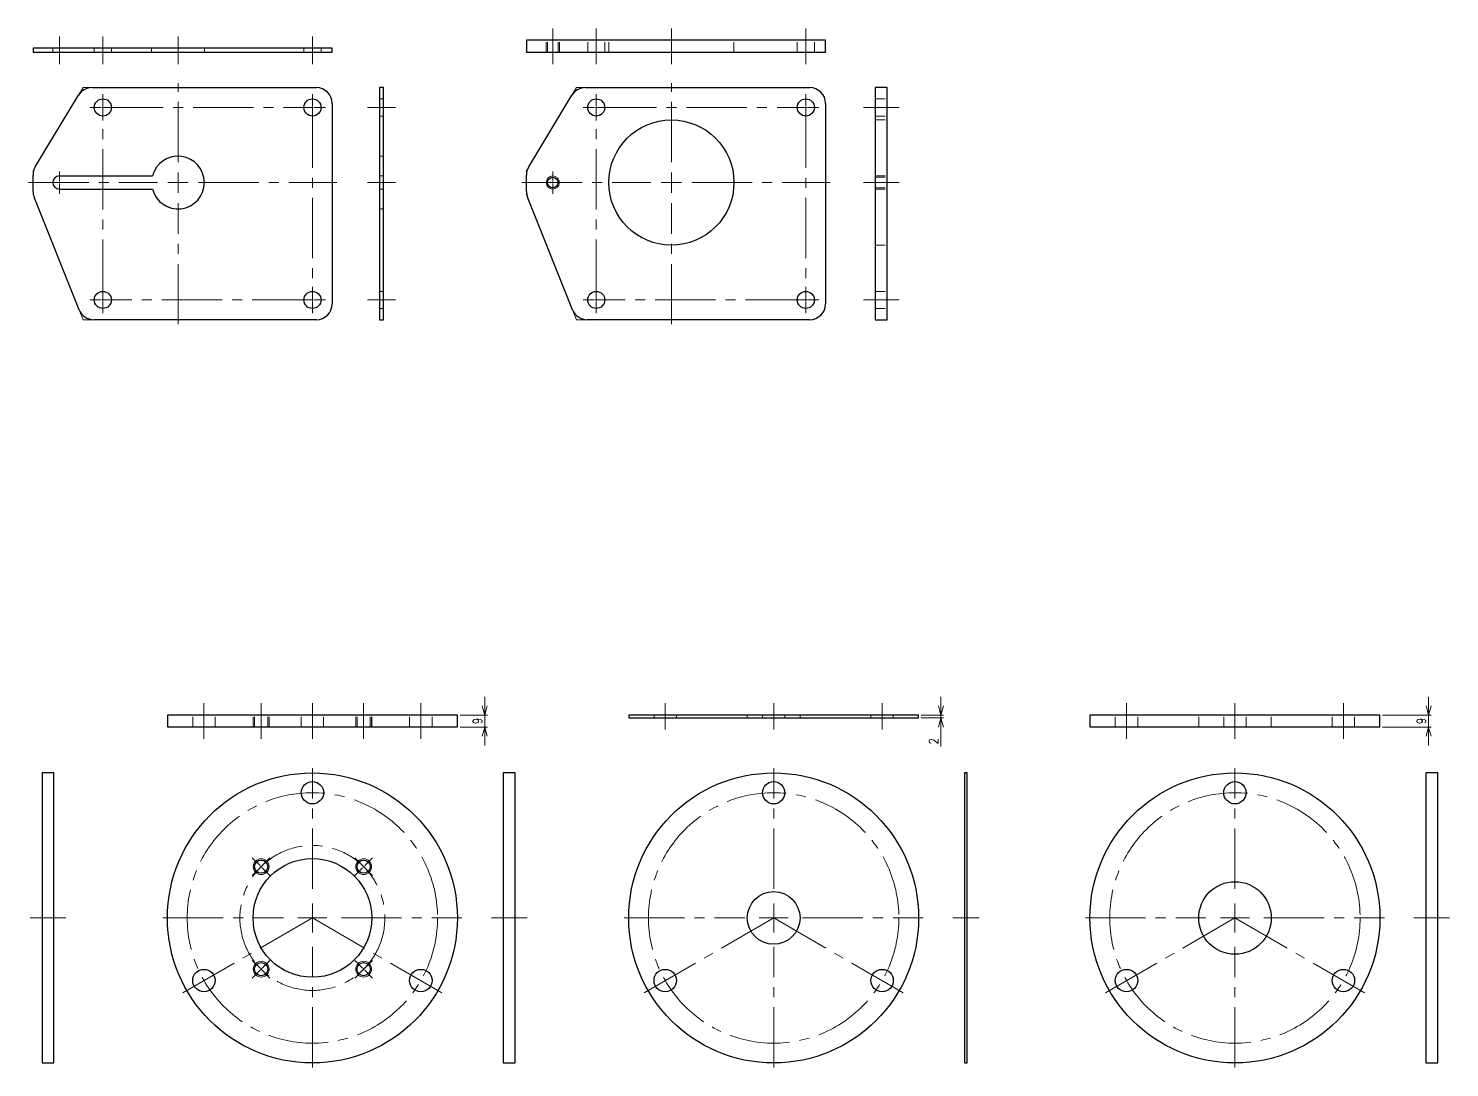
# Model space of a CAD drawing. Header units: millimetres. Extents: x 0 to 38884, y -3675 to 8056.
# Drawn here: x 29279 to 30357, y 6715 to 7504 of the extents above; entities that cross this region are included whole.
import ezdxf

# ---------------------------------------------------------------- set-up
doc = ezdxf.new("R2010")
doc.units = ezdxf.units.MM
doc.header["$LTSCALE"] = 2.4
doc.header["$PDMODE"] = 99
doc.header["$PDSIZE"] = 1
doc.linetypes.add('CENTER2', pattern=[28.575, 19.05, -3.175, 3.175, -3.175])
doc.linetypes.add('HIDDEN2', pattern=[4.7625, 3.175, -1.5875])
for name, color, linetype, lineweight in [('02_細線', 5, 'Continuous', 13), ('03_かくれ線', 6, 'HIDDEN2', 13), ('04_中心線', 1, 'CENTER2', 9), ('07_寸法線', 3, 'Continuous', 9)]:
    doc.layers.add(name, color=color, linetype=linetype, lineweight=lineweight)
doc.layers.add('10_補助線', color=8, linetype='Continuous', lineweight=13, plot=False)
doc.styles.add('寸法用', font='simplex.shx', dxfattribs={"width": 0.8, "bigfont": '@extfont2.shx'})
doc.dimstyles.new('機械製図用', dxfattribs={"dimtxt": 3.5, "dimasz": 3.5, "dimexe": 2, "dimexo": 0, "dimgap": 1.2, "dimtad": 1, "dimdsep": 46, "dimtxsty": '寸法用', "dimblk": 'OPEN30', "dimcen": 0, "dimclrd": 256, "dimclre": 256, "dimclrt": 7, "dimazin": 2, "dimtm": 1e-09, "dimtfac": 0.75, "dimtmove": 0, "dimatfit": 3, "dimldrblk": 'OPEN30', "dimfxl": 1, "dimlwd": -1, "dimlwe": -1, "dimarcsym": 0})

# ---------------------------------------------------------------- blocks, each defined once
blk = doc.blocks.new('*U913')
at = {"layer": '04_中心線', "color": 0, "linetype": 'CENTER2', "transparency": 16777216}
for p, q in [((0, 22), (0, 113.5)), ((-113.5, 0), (-22, 0)), ((22, 0), (113.5, 0)), ((0, -113.5), (0, -22))]:
    blk.add_line(p, q, dxfattribs=at)
at = {"layer": '04_中心線', "color": 0, "linetype": 'Continuous', "transparency": 16777216}
for p, q in [((0, -11), (0, 11)), ((-11, 0), (11, 0))]:
    blk.add_line(p, q, dxfattribs=at)
blk = doc.blocks.new('*U914')
at = {"layer": '04_中心線', "color": 0, "linetype": 'CENTER2', "transparency": 16777216}
for p, q in [((0, 22), (0, 113.5)), ((-113.5, 0), (-22, 0)), ((22, 0), (113.5, 0)), ((0, -113.5), (0, -22))]:
    blk.add_line(p, q, dxfattribs=at)
at = {"layer": '04_中心線', "color": 0, "linetype": 'Continuous', "transparency": 16777216}
for p, q in [((0, -11), (0, 11)), ((-11, 0), (11, 0))]:
    blk.add_line(p, q, dxfattribs=at)
blk = doc.blocks.new('*U915')
at = {"layer": '04_中心線', "color": 0, "linetype": 'CENTER2', "transparency": 16777216}
for p, q in [((0, 22), (0, 113.5)), ((-113.5, 0), (-22, 0)), ((22, 0), (113.5, 0)), ((0, -113.5), (0, -22))]:
    blk.add_line(p, q, dxfattribs=at)
at = {"layer": '04_中心線', "color": 0, "linetype": 'Continuous', "transparency": 16777216}
for p, q in [((0, -11), (0, 11)), ((-11, 0), (11, 0))]:
    blk.add_line(p, q, dxfattribs=at)
blk = doc.blocks.new('*U916')
at = {"layer": '04_中心線', "color": 0, "linetype": 'CENTER2', "transparency": 16777216}
for p, q in [((-9.5, 0), (-1.2, 0)), ((0, 1.2), (0, 9.5)), ((1.2, 0), (9.5, 0)), ((0, -9.5), (0, -1.2))]:
    blk.add_line(p, q, dxfattribs=at)
at = {"layer": '04_中心線', "color": 0, "linetype": 'Continuous', "transparency": 16777216}
for p, q in [((-0.6, 0), (0.6, 0)), ((0, -0.6), (0, 0.6))]:
    blk.add_line(p, q, dxfattribs=at)
blk = doc.blocks.new('*U917')
at = {"layer": '04_中心線', "color": 0, "linetype": 'CENTER2', "transparency": 16777216}
for p, q in [((-9.5, 0), (-1.2, 0)), ((0, 1.2), (0, 9.5)), ((1.2, 0), (9.5, 0)), ((0, -9.5), (0, -1.2))]:
    blk.add_line(p, q, dxfattribs=at)
at = {"layer": '04_中心線', "color": 0, "linetype": 'Continuous', "transparency": 16777216}
for p, q in [((-0.6, 0), (0.6, 0)), ((0, -0.6), (0, 0.6))]:
    blk.add_line(p, q, dxfattribs=at)
blk = doc.blocks.new('*U918')
at = {"layer": '04_中心線', "color": 0, "linetype": 'CENTER2', "transparency": 16777216}
for p, q in [((-9.5, 0), (-1.2, 0)), ((0, 1.2), (0, 9.5)), ((1.2, 0), (9.5, 0)), ((0, -9.5), (0, -1.2))]:
    blk.add_line(p, q, dxfattribs=at)
at = {"layer": '04_中心線', "color": 0, "linetype": 'Continuous', "transparency": 16777216}
for p, q in [((-0.6, 0), (0.6, 0)), ((0, -0.6), (0, 0.6))]:
    blk.add_line(p, q, dxfattribs=at)
blk = doc.blocks.new('*U919')
at = {"layer": '04_中心線', "color": 0, "linetype": 'CENTER2', "transparency": 16777216}
for p, q in [((-9.5, 0), (-1.2, 0)), ((0, 1.2), (0, 9.5)), ((1.2, 0), (9.5, 0)), ((0, -9.5), (0, -1.2))]:
    blk.add_line(p, q, dxfattribs=at)
at = {"layer": '04_中心線', "color": 0, "linetype": 'Continuous', "transparency": 16777216}
for p, q in [((-0.6, 0), (0.6, 0)), ((0, -0.6), (0, 0.6))]:
    blk.add_line(p, q, dxfattribs=at)
blk = doc.blocks.new('_Open30')
at = {"color": 0, "linetype": 'ByBlock', "lineweight": -2}
for p, q in [((-1, 0.27), (0, 0)), ((0, 0), (-1, -0.27)), ((0, 0), (-1, 0))]:
    blk.add_line(p, q, dxfattribs=at)
blk = doc.blocks.new('*D938')
at = {"layer": '07_寸法線', "transparency": 16777216}
for p, q in [((29625, 6989.7), (29625, 6996.7)), ((29606.2, 6982.7), (29627, 6982.7)), ((29625, 6982.7), (29625, 6973.7)), ((29606.2, 6973.7), (29627, 6973.7)), ((29625, 6966.7), (29625, 6959.7))]:
    blk.add_line(p, q, dxfattribs=at)
at = {"layer": 'Defpoints', "color": 0, "transparency": 16777216}
for p in [(29604.2, 6982.7), (29604.2, 6973.7), (29625, 6973.7)]:
    blk.add_point(p, dxfattribs=at)
at = {"layer": '07_寸法線', "transparency": 16777216, "xscale": 7, "yscale": 7, "zscale": 7}
for p, rotation in [((29625, 6982.7), 270), ((29625, 6973.7), 90)]:
    blk.add_blockref('_Open30', p, dxfattribs=dict(at, rotation=rotation))
at = {"layer": '07_寸法線', "color": 7, "transparency": 16777216, "insert": (29619.5, 6978.2), "char_height": 7, "attachment_point": 5, "rotation": 90, "style": '寸法用'}
blk.add_mtext('9', dxfattribs=at)
blk = doc.blocks.new('*D940')
at = {"layer": '07_寸法線', "transparency": 16777216}
for p, q in [((29971.1, 6989.7), (29971.1, 6996.7)), ((29956.2, 6982.7), (29973.1, 6982.7)), ((29956.2, 6980.7), (29973.1, 6980.7)), ((29971.1, 6982.7), (29971.1, 6980.7)), ((29971.1, 6973.7), (29971.1, 6959))]:
    blk.add_line(p, q, dxfattribs=at)
at = {"layer": 'Defpoints', "color": 0, "transparency": 16777216}
for p in [(29954.2, 6982.7), (29954.2, 6980.7), (29971.1, 6980.7)]:
    blk.add_point(p, dxfattribs=at)
at = {"layer": '07_寸法線', "transparency": 16777216, "xscale": 7, "yscale": 7, "zscale": 7}
for p, rotation in [((29971.1, 6982.7), 270), ((29971.1, 6980.7), 90)]:
    blk.add_blockref('_Open30', p, dxfattribs=dict(at, rotation=rotation))
at = {"layer": '07_寸法線', "color": 7, "transparency": 16777216, "insert": (29965.6, 6962.9), "char_height": 7, "attachment_point": 5, "rotation": 90, "style": '寸法用'}
blk.add_mtext('2', dxfattribs=at)
blk = doc.blocks.new('*D941')
at = {"layer": '07_寸法線', "transparency": 16777216}
for p, q in [((30341.1, 6989.7), (30341.1, 6996.7)), ((30306.2, 6982.7), (30343.1, 6982.7)), ((30341.1, 6982.7), (30341.1, 6973.7)), ((30306.2, 6973.7), (30343.1, 6973.7)), ((30341.1, 6966.7), (30341.1, 6959.7))]:
    blk.add_line(p, q, dxfattribs=at)
at = {"layer": 'Defpoints', "color": 0, "transparency": 16777216}
for p in [(30304.2, 6982.7), (30304.2, 6973.7), (30341.1, 6973.7)]:
    blk.add_point(p, dxfattribs=at)
at = {"layer": '07_寸法線', "transparency": 16777216, "xscale": 7, "yscale": 7, "zscale": 7}
for p, rotation in [((30341.1, 6982.7), 270), ((30341.1, 6973.7), 90)]:
    blk.add_blockref('_Open30', p, dxfattribs=dict(at, rotation=rotation))
at = {"layer": '07_寸法線', "color": 7, "transparency": 16777216, "insert": (30335.6, 6978.2), "char_height": 7, "attachment_point": 5, "rotation": 90, "style": '寸法用'}
blk.add_mtext('9', dxfattribs=at)
blk = doc.blocks.new('*U972')
at = {"layer": '04_中心線', "color": 0, "linetype": 'CENTER2', "transparency": 16777216}
for p, q in [((0, 15.52), (0, 75.5)), ((-113.5, 0), (-15.52, 0)), ((15.52, 0), (120.5, 0)), ((0, -107.5), (0, -15.52))]:
    blk.add_line(p, q, dxfattribs=at)
at = {"layer": '04_中心線', "color": 0, "linetype": 'Continuous', "transparency": 16777216}
for p, q in [((-7.76, 0), (7.76, 0)), ((0, -7.76), (0, 7.76))]:
    blk.add_line(p, q, dxfattribs=at)
blk = doc.blocks.new('*U973')
at = {"layer": '04_中心線', "color": 0, "linetype": 'CENTER2', "transparency": 16777216}
for p, q in [((-10, 0), (-1.3, 0)), ((0, 1.3), (0, 10)), ((1.3, 0), (10, 0)), ((0, -10), (0, -1.3))]:
    blk.add_line(p, q, dxfattribs=at)
at = {"layer": '04_中心線', "color": 0, "linetype": 'Continuous', "transparency": 16777216}
for p, q in [((-0.65, 0), (0.65, 0)), ((0, -0.65), (0, 0.65))]:
    blk.add_line(p, q, dxfattribs=at)
blk = doc.blocks.new('*U969')
at = {"layer": '04_中心線', "color": 0, "linetype": 'CENTER2', "transparency": 16777216}
for p, q in [((-10, 0), (-1.3, 0)), ((0, 1.3), (0, 10)), ((1.3, 0), (10, 0)), ((0, -10), (0, -1.3))]:
    blk.add_line(p, q, dxfattribs=at)
at = {"layer": '04_中心線', "color": 0, "linetype": 'Continuous', "transparency": 16777216}
for p, q in [((-0.65, 0), (0.65, 0)), ((0, -0.65), (0, 0.65))]:
    blk.add_line(p, q, dxfattribs=at)
blk = doc.blocks.new('*U970')
at = {"layer": '04_中心線', "color": 0, "linetype": 'CENTER2', "transparency": 16777216}
for p, q in [((-10, 0), (-1.3, 0)), ((0, 1.3), (0, 10)), ((1.3, 0), (10, 0)), ((0, -10), (0, -1.3))]:
    blk.add_line(p, q, dxfattribs=at)
at = {"layer": '04_中心線', "color": 0, "linetype": 'Continuous', "transparency": 16777216}
for p, q in [((-0.65, 0), (0.65, 0)), ((0, -0.65), (0, 0.65))]:
    blk.add_line(p, q, dxfattribs=at)
blk = doc.blocks.new('*U971')
at = {"layer": '04_中心線', "color": 0, "linetype": 'CENTER2', "transparency": 16777216}
for p, q in [((-10, 0), (-1.3, 0)), ((0, 1.3), (0, 10)), ((1.3, 0), (10, 0)), ((0, -10), (0, -1.3))]:
    blk.add_line(p, q, dxfattribs=at)
at = {"layer": '04_中心線', "color": 0, "linetype": 'Continuous', "transparency": 16777216}
for p, q in [((-0.65, 0), (0.65, 0)), ((0, -0.65), (0, 0.65))]:
    blk.add_line(p, q, dxfattribs=at)
blk = doc.blocks.new('*U974')
at = {"layer": '04_中心線', "color": 0, "linetype": 'CENTER2', "transparency": 16777216}
for p, q in [((-8.5, 0), (-1, 0)), ((0, 1), (0, 8.5)), ((1, 0), (8.5, 0)), ((0, -8.5), (0, -1))]:
    blk.add_line(p, q, dxfattribs=at)
at = {"layer": '04_中心線', "color": 0, "linetype": 'Continuous', "transparency": 16777216}
for p, q in [((-0.5, 0), (0.5, 0)), ((0, -0.5), (0, 0.5))]:
    blk.add_line(p, q, dxfattribs=at)
blk = doc.blocks.new('*U979')
at = {"layer": '04_中心線', "color": 0, "linetype": 'CENTER2', "transparency": 16777216}
for p, q in [((0, 15.52), (0, 75.5)), ((-113.5, 0), (-15.52, 0)), ((15.52, 0), (120.5, 0)), ((0, -107.5), (0, -15.52))]:
    blk.add_line(p, q, dxfattribs=at)
at = {"layer": '04_中心線', "color": 0, "linetype": 'Continuous', "transparency": 16777216}
for p, q in [((-7.76, 0), (7.76, 0)), ((0, -7.76), (0, 7.76))]:
    blk.add_line(p, q, dxfattribs=at)
blk = doc.blocks.new('*U980')
at = {"layer": '04_中心線', "color": 0, "linetype": 'CENTER2', "transparency": 16777216}
for p, q in [((-10, 0), (-1.3, 0)), ((0, 1.3), (0, 10)), ((1.3, 0), (10, 0)), ((0, -10), (0, -1.3))]:
    blk.add_line(p, q, dxfattribs=at)
at = {"layer": '04_中心線', "color": 0, "linetype": 'Continuous', "transparency": 16777216}
for p, q in [((-0.65, 0), (0.65, 0)), ((0, -0.65), (0, 0.65))]:
    blk.add_line(p, q, dxfattribs=at)
blk = doc.blocks.new('*U976')
at = {"layer": '04_中心線', "color": 0, "linetype": 'CENTER2', "transparency": 16777216}
for p, q in [((-10, 0), (-1.3, 0)), ((0, 1.3), (0, 10)), ((1.3, 0), (10, 0)), ((0, -10), (0, -1.3))]:
    blk.add_line(p, q, dxfattribs=at)
at = {"layer": '04_中心線', "color": 0, "linetype": 'Continuous', "transparency": 16777216}
for p, q in [((-0.65, 0), (0.65, 0)), ((0, -0.65), (0, 0.65))]:
    blk.add_line(p, q, dxfattribs=at)
blk = doc.blocks.new('*U977')
at = {"layer": '04_中心線', "color": 0, "linetype": 'CENTER2', "transparency": 16777216}
for p, q in [((-10, 0), (-1.3, 0)), ((0, 1.3), (0, 10)), ((1.3, 0), (10, 0)), ((0, -10), (0, -1.3))]:
    blk.add_line(p, q, dxfattribs=at)
at = {"layer": '04_中心線', "color": 0, "linetype": 'Continuous', "transparency": 16777216}
for p, q in [((-0.65, 0), (0.65, 0)), ((0, -0.65), (0, 0.65))]:
    blk.add_line(p, q, dxfattribs=at)
blk = doc.blocks.new('*U978')
at = {"layer": '04_中心線', "color": 0, "linetype": 'CENTER2', "transparency": 16777216}
for p, q in [((-10, 0), (-1.3, 0)), ((0, 1.3), (0, 10)), ((1.3, 0), (10, 0)), ((0, -10), (0, -1.3))]:
    blk.add_line(p, q, dxfattribs=at)
at = {"layer": '04_中心線', "color": 0, "linetype": 'Continuous', "transparency": 16777216}
for p, q in [((-0.65, 0), (0.65, 0)), ((0, -0.65), (0, 0.65))]:
    blk.add_line(p, q, dxfattribs=at)
blk = doc.blocks.new('*U975')
at = {"layer": '04_中心線', "color": 0, "linetype": 'CENTER2', "transparency": 16777216}
for p, q in [((-8.5, 0), (-1, 0)), ((0, 1), (0, 8.5)), ((1, 0), (8.5, 0)), ((0, -8.5), (0, -1))]:
    blk.add_line(p, q, dxfattribs=at)
at = {"layer": '04_中心線', "color": 0, "linetype": 'Continuous', "transparency": 16777216}
for p, q in [((-0.5, 0), (0.5, 0)), ((0, -0.5), (0, 0.5))]:
    blk.add_line(p, q, dxfattribs=at)

msp = doc.modelspace()

# ---------------------------------------------------------------- linework, layer by layer
for p, q in [((29283.9529, 7398.5319), (29316.7287, 7452.8708)), ((29327.0042, 7458.6729), (29497.2284, 7458.6729)), ((29658.3006, 7398.5319), (29691.0764, 7452.8708)), ((29701.3519, 7458.6729), (29871.5761, 7458.6729)), ((29509.2284, 7446.6729), (29509.2284, 7294.6729)), ((29883.5761, 7446.6729), (29883.5761, 7294.6729)), ((29282.2284, 7379.9839), (29282.2284, 7392.334)), ((29302.2284, 7391.6729), (29372.8635, 7391.6729)), ((29656.5761, 7379.9839), (29656.5761, 7392.334)), ((29302.2284, 7381.6729), (29372.8635, 7381.6729)), ((29317.2111, 7290.2162), (29283.0867, 7375.5272)), ((29691.5587, 7290.2162), (29657.4343, 7375.5272)), ((29497.2284, 7282.6729), (29328.3528, 7282.6729)), ((29871.5761, 7282.6729), (29702.7004, 7282.6729))]:
    msp.add_line(p, q)
for points in [[(29656.5761, 7485.6036), (29883.5761, 7485.6036), (29883.5761, 7494.6036), (29656.5761, 7494.6036)], [(29282.2284, 7485.6036), (29509.2284, 7485.6036), (29509.2284, 7488.6036), (29282.2284, 7488.6036)], [(29548.1249, 7282.6716), (29548.1249, 7458.6716), (29545.1249, 7458.6716), (29545.1249, 7282.6716)], [(29930.2821, 7282.6716), (29930.2821, 7458.6716), (29921.2821, 7458.6716), (29921.2821, 7282.6716)], [(29384.1857, 6973.7224), (29604.1857, 6973.7224), (29604.1857, 6982.7224), (29384.1857, 6982.7224)], [(29734.1857, 6980.7224), (29954.1857, 6980.7224), (29954.1857, 6982.7224), (29734.1857, 6982.7224)], [(30084.1857, 6973.7224), (30304.1857, 6973.7224), (30304.1857, 6982.7224), (30084.1857, 6982.7224)], [(29289.0336, 6938.8745), (29289.0336, 6718.8745), (29298.0336, 6718.8745), (29298.0336, 6938.8745)], [(29639.0336, 6938.8745), (29639.0336, 6718.8745), (29648.0336, 6718.8745), (29648.0336, 6938.8745)], [(29991.0336, 6718.8745), (29991.0336, 6938.8745), (29989.0336, 6938.8745), (29989.0336, 6718.8745)], [(30339.0336, 6938.8745), (30339.0336, 6718.8745), (30348.0336, 6718.8745), (30348.0336, 6938.8745)]]:
    msp.add_lwpolyline(points, close=True)
for centre, radius in [((29335.2284, 7443.6729), 6.5), ((29494.2284, 7443.6729), 6.5), ((29709.5761, 7443.6729), 6.5), ((29868.5761, 7443.6729), 6.5), ((29766.5761, 7386.6729), 47.5), ((29676.5761, 7386.6729), 4), ((29335.2284, 7297.6729), 6.5), ((29494.2284, 7297.6729), 6.5), ((29709.5761, 7297.6729), 6.5), ((29868.5761, 7297.6729), 6.5), ((29494.1857, 6828.8745), 110), ((29844.1857, 6828.8745), 110), ((30194.1857, 6828.8745), 110), ((29494.1857, 6923.8745), 8.5), ((29844.1857, 6923.8745), 8.5), ((30194.1857, 6923.8745), 8.5), ((29494.1857, 6828.8745), 45), ((29455.2949, 6867.7654), 5), ((29533.0766, 6867.7654), 5), ((29844.1857, 6828.8745), 20), ((30194.1857, 6828.8745), 27.5), ((29455.2949, 6789.9836), 5), ((29533.0766, 6789.9836), 5), ((29411.9133, 6781.3745), 8.5), ((29576.4581, 6781.3745), 8.5), ((29761.9133, 6781.3745), 8.5), ((29926.4581, 6781.3745), 8.5), ((30111.9133, 6781.3745), 8.5), ((30276.4581, 6781.3745), 8.5)]:
    msp.add_circle(centre, radius)
for centre, radius, start, end in [((29327.0042, 7446.6729), 12, 90, 148.9026871), ((29497.2284, 7446.6729), 12, 0, 90), ((29701.3519, 7446.6729), 12, 90, 148.9026871), ((29871.5761, 7446.6729), 12, 0, 90), ((29294.2284, 7392.334), 12, 148.9026871, 180), ((29392.2284, 7386.6729), 20, 194.1466621, 165.5224878), ((29668.5761, 7392.334), 12, 148.9026871, 180), ((29302.2284, 7386.6729), 5, 90, 270), ((29294.2284, 7379.9839), 12, 180, 201.8014095), ((29668.5761, 7379.9839), 12, 180, 201.8014095), ((29328.3528, 7294.6729), 12, 201.8014095, 270), ((29497.2284, 7294.6729), 12, 270, 0), ((29702.7004, 7294.6729), 12, 201.8014095, 270), ((29871.5761, 7294.6729), 12, 270, 0)]:
    msp.add_arc(centre, radius, start, end)
at = {"layer": '02_細線'}
for centre, radius in [((29676.5761, 7386.6729), 5), ((29455.2949, 6867.7654), 6), ((29533.0766, 6867.7654), 6), ((29455.2949, 6789.9836), 6), ((29533.0766, 6789.9836), 6)]:
    msp.add_circle(centre, radius, dxfattribs=at)
at = {"layer": '03_かくれ線'}
for p, q in [((29671.5761, 7485.6036), (29671.5761, 7494.6036)), ((29672.5761, 7485.6036), (29672.5761, 7494.6036)), ((29680.5761, 7485.6036), (29680.5761, 7494.6036)), ((29681.5761, 7485.6036), (29681.5761, 7494.6036)), ((29703.0761, 7485.6036), (29703.0761, 7494.6036)), ((29716.0761, 7485.6036), (29716.0761, 7494.6036)), ((29719.0761, 7485.6036), (29719.0761, 7494.6036)), ((29814.0761, 7485.6036), (29814.0761, 7494.6036)), ((29862.0761, 7485.6036), (29862.0761, 7494.6036)), ((29875.0761, 7485.6036), (29875.0761, 7494.6036)), ((29297.2284, 7485.6036), (29297.2284, 7488.6036)), ((29328.7284, 7485.6036), (29328.7284, 7488.6036)), ((29341.7284, 7485.6036), (29341.7284, 7488.6036)), ((29372.2284, 7485.6036), (29372.2284, 7488.6036)), ((29412.2284, 7485.6036), (29412.2284, 7488.6036)), ((29487.7284, 7485.6036), (29487.7284, 7488.6036)), ((29500.7284, 7485.6036), (29500.7284, 7488.6036)), ((29545.1249, 7450.1716), (29548.1249, 7450.1716)), ((29921.2821, 7450.1716), (29930.2821, 7450.1716)), ((29545.1249, 7437.1716), (29548.1249, 7437.1716)), ((29921.2821, 7437.1716), (29930.2821, 7437.1716)), ((29921.2821, 7434.1716), (29930.2821, 7434.1716)), ((29545.1249, 7406.6729), (29548.1249, 7406.6729)), ((29545.1249, 7391.6716), (29548.1249, 7391.6716)), ((29921.2821, 7391.6716), (29930.2821, 7391.6716)), ((29921.2821, 7390.6716), (29930.2821, 7390.6716)), ((29545.1249, 7381.6716), (29548.1249, 7381.6716)), ((29921.2821, 7382.6716), (29930.2821, 7382.6716)), ((29921.2821, 7381.6716), (29930.2821, 7381.6716)), ((29545.1249, 7366.6729), (29548.1249, 7366.6729)), ((29921.2821, 7339.1716), (29930.2821, 7339.1716)), ((29545.1249, 7304.1716), (29548.1249, 7304.1716)), ((29921.2821, 7304.1716), (29930.2821, 7304.1716)), ((29545.1249, 7291.1716), (29548.1249, 7291.1716)), ((29921.2821, 7291.1716), (29930.2821, 7291.1716)), ((29403.4133, 6973.7224), (29403.4133, 6982.7224)), ((29420.4133, 6973.7224), (29420.4133, 6982.7224)), ((29449.1942, 6973.7224), (29449.1942, 6982.7224)), ((29449.2949, 6973.7224), (29449.2949, 6982.7224)), ((29450.2949, 6973.7224), (29450.2949, 6982.7224)), ((29460.2949, 6973.7224), (29460.2949, 6982.7224)), ((29461.2949, 6973.7224), (29461.2949, 6982.7224)), ((29485.6857, 6973.7224), (29485.6857, 6982.7224)), ((29502.6857, 6973.7224), (29502.6857, 6982.7224)), ((29527.0766, 6973.7224), (29527.0766, 6982.7224)), ((29528.0766, 6973.7224), (29528.0766, 6982.7224)), ((29538.0766, 6973.7224), (29538.0766, 6982.7224)), ((29539.0766, 6973.7224), (29539.0766, 6982.7224)), ((29539.1772, 6973.7224), (29539.1772, 6982.7224)), ((29567.9581, 6973.7224), (29567.9581, 6982.7224)), ((29584.9581, 6973.7224), (29584.9581, 6982.7224)), ((29753.4133, 6980.7224), (29753.4133, 6982.7224)), ((29770.4133, 6980.7224), (29770.4133, 6982.7224)), ((29824.1857, 6980.7224), (29824.1857, 6982.7224)), ((29835.6857, 6980.7224), (29835.6857, 6982.7224)), ((29852.6857, 6980.7224), (29852.6857, 6982.7224)), ((29864.1857, 6980.7224), (29864.1857, 6982.7224)), ((29917.9581, 6980.7224), (29917.9581, 6982.7224)), ((29934.9581, 6980.7224), (29934.9581, 6982.7224)), ((30103.4133, 6973.7224), (30103.4133, 6982.7224)), ((30120.4133, 6973.7224), (30120.4133, 6982.7224)), ((30166.6857, 6973.7224), (30166.6857, 6982.7224)), ((30185.6857, 6973.7224), (30185.6857, 6982.7224)), ((30202.6857, 6973.7224), (30202.6857, 6982.7224)), ((30221.6857, 6973.7224), (30221.6857, 6982.7224)), ((30267.9581, 6973.7224), (30267.9581, 6982.7224)), ((30284.9581, 6973.7224), (30284.9581, 6982.7224))]:
    msp.add_line(p, q, dxfattribs=at)
at = {"layer": '04_中心線'}
for p, q in [((29302.2284, 7476.6036), (29302.2284, 7497.6036)), ((29335.2284, 7476.6036), (29335.2284, 7497.6036)), ((29392.2284, 7476.6036), (29392.2284, 7497.6036)), ((29494.2284, 7476.6036), (29494.2284, 7497.6036)), ((29676.5761, 7476.6036), (29676.5761, 7503.6036)), ((29709.5761, 7476.6036), (29709.5761, 7503.6036)), ((29766.5761, 7476.6036), (29766.5761, 7503.6036)), ((29868.5761, 7476.6036), (29868.5761, 7503.6036)), ((29536.1249, 7443.6716), (29557.1249, 7443.6716)), ((29912.2821, 7443.6716), (29939.2821, 7443.6716)), ((29536.1249, 7386.6716), (29557.1249, 7386.6716)), ((29912.2821, 7386.6716), (29939.2821, 7386.6716)), ((29536.1249, 7297.6716), (29557.1249, 7297.6716)), ((29912.2821, 7297.6716), (29939.2821, 7297.6716)), ((29411.9133, 6991.7224), (29411.9133, 6964.7224)), ((29455.2864, 6991.7224), (29455.2864, 6964.7224)), ((29494.1857, 6991.7224), (29494.1857, 6964.7224)), ((29494.1857, 6991.7224), (29494.1857, 6964.7224)), ((29533.0851, 6991.7224), (29533.0851, 6964.7224)), ((29576.4581, 6991.7224), (29576.4581, 6964.7224)), ((29761.9133, 6991.7224), (29761.9133, 6971.7224)), ((29844.1857, 6991.7224), (29844.1857, 6971.7224)), ((29926.4581, 6991.7224), (29926.4581, 6971.7224)), ((30111.9133, 6991.7224), (30111.9133, 6964.7224)), ((30194.1857, 6991.7224), (30194.1857, 6964.7224)), ((30276.4581, 6991.7224), (30276.4581, 6964.7224)), ((29307.0336, 6828.8745), (29280.0336, 6828.8745)), ((29494.1857, 6828.8745), (29395.8919, 6772.1245)), ((29494.1857, 6828.8745), (29592.4796, 6772.1245)), ((29657.0336, 6828.8745), (29630.0336, 6828.8745)), ((29844.1857, 6828.8745), (29745.8919, 6772.1245)), ((29844.1857, 6828.8745), (29942.4796, 6772.1245)), ((29980.0336, 6828.8745), (30000.0336, 6828.8745)), ((30194.1857, 6828.8745), (30095.8919, 6772.1245)), ((30194.1857, 6828.8745), (30292.4796, 6772.1245)), ((30357.0336, 6828.8745), (30330.0336, 6828.8745))]:
    msp.add_line(p, q, dxfattribs=at)
for points in [[(29494.2284, 7297.6729), (29335.2284, 7297.6729), (29335.2284, 7443.6729), (29494.2284, 7443.6729)], [(29868.5761, 7297.6729), (29709.5761, 7297.6729), (29709.5761, 7443.6729), (29868.5761, 7443.6729)]]:
    msp.add_lwpolyline(points, close=True, dxfattribs=at)
for centre, radius in [((29494.1857, 6828.8745), 95), ((29844.1857, 6828.8745), 95), ((30194.1857, 6828.8745), 95), ((29494.1857, 6828.8745), 55)]:
    msp.add_circle(centre, radius, dxfattribs=at)
at = {"layer": '10_補助線'}
for points in [[(29327.0319, 7458.6729), (29320.2284, 7458.6729), (29316.7287, 7452.8708)], [(29701.3795, 7458.6729), (29694.5761, 7458.6729), (29691.0764, 7452.8708)], [(29283.9529, 7398.5319), (29282.2284, 7395.6729), (29282.2284, 7392.3566)], [(29658.3006, 7398.5319), (29656.5761, 7395.6729), (29656.5761, 7392.3566)], [(29282.2284, 7379.7135), (29282.2284, 7377.6729), (29283.0867, 7375.5272)], [(29656.5761, 7379.7135), (29656.5761, 7377.6729), (29657.4343, 7375.5272)], [(29328.7403, 7282.6729), (29320.2284, 7282.6729), (29317.2111, 7290.2162)], [(29703.088, 7282.6729), (29694.5761, 7282.6729), (29691.5587, 7290.2162)]]:
    msp.add_lwpolyline(points, dxfattribs=at)

# ---------------------------------------------------------------- block references
at = {"layer": '04_中心線', "linetype": 'CENTER2'}
for name, p in [('*U979', (29392.2284, 7386.6729)), ('*U972', (29766.5761, 7386.6729)), ('*U980', (29335.2284, 7443.6729)), ('*U976', (29494.2284, 7443.6729)), ('*U973', (29709.5761, 7443.6729)), ('*U969', (29868.5761, 7443.6729)), ('*U975', (29302.2284, 7386.6729)), ('*U974', (29676.5761, 7386.6729)), ('*U978', (29335.2284, 7297.6729)), ('*U977', (29494.2284, 7297.6729)), ('*U971', (29709.5761, 7297.6729)), ('*U970', (29868.5761, 7297.6729)), ('*U915', (29494.1857, 6828.8745)), ('*U913', (29844.1857, 6828.8745)), ('*U914', (30194.1857, 6828.8745))]:
    msp.add_blockref(name, p, dxfattribs=at)
at = {"layer": '04_中心線', "linetype": 'CENTER2', "rotation": 45.00000000000001}
for name, p in [('*U919', (29455.2949, 6867.7654)), ('*U916', (29533.0766, 6867.7654)), ('*U918', (29455.2949, 6789.9836)), ('*U917', (29533.0766, 6789.9836))]:
    msp.add_blockref(name, p, dxfattribs=at)

# ---------------------------------------------------------------- dimensions: what is measured, and where the dimension line sits
at = {"layer": '07_寸法線'}
for base, p1, p2, picture, middle in [((29625.0002, 6973.7224), (29604.1857, 6982.7224), (29604.1857, 6973.7224), '*D938', (29619.5002, 6978.2224)), ((29971.1127, 6980.7224), (29954.1857, 6982.7224), (29954.1857, 6980.7224), '*D940', (29965.6127, 6962.8557)), ((30341.1008, 6973.7224), (30304.1857, 6982.7224), (30304.1857, 6973.7224), '*D941', (30335.6008, 6978.2224))]:
    dim = msp.add_linear_dim(base=base, p1=p1, p2=p2, angle=90, dimstyle='機械製図用', override={"dimtxt": 7, "dimasz": 7, "dimexo": 2, "dimgap": 2}, dxfattribs=at)
    dim.commit()
    dim.dimension.update_dxf_attribs({"geometry": picture, "text_midpoint": middle})

doc.saveas('drawing.dxf')
